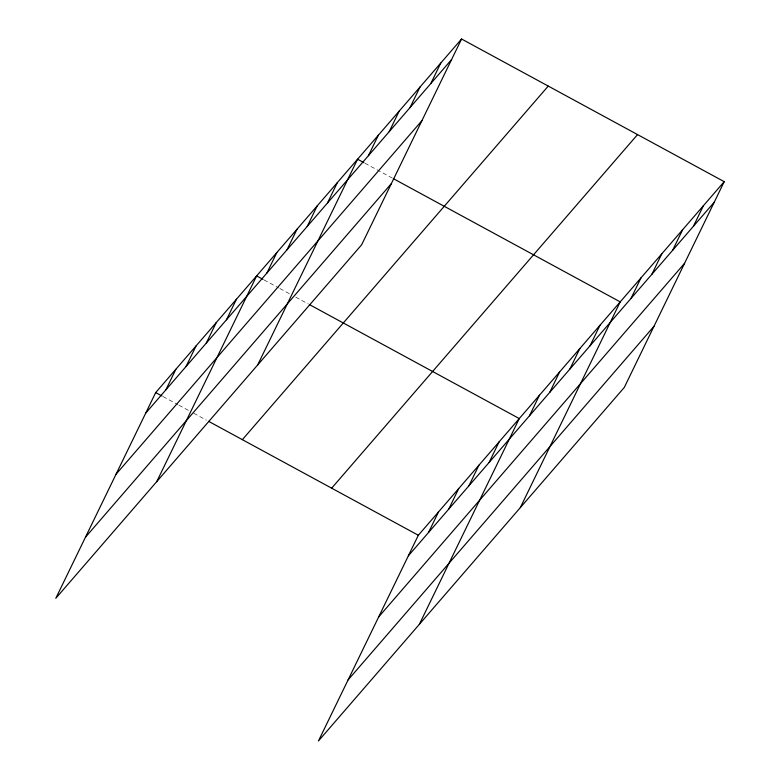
<?xml version="1.0" encoding="UTF-8"?>
<svg xmlns="http://www.w3.org/2000/svg" width="780" height="780" viewBox="0 0 780 780"><rect width="100%" height="100%" fill="white"/><g stroke="black" fill="none" stroke-linecap="round" stroke-linejoin="round"><path stroke-width="0.58" stroke-dasharray="3.9 2.92" d="M364.972 163.234L392.457 178.162M264.03 279.923L278.831 287.956M279.883 288.532L290.452 294.274M295.737 297.151L308.422 304.034M163.088 396.601L177.889 404.644M178.942 405.22L189.511 410.962M193.742 413.254L206.427 420.147"/><path stroke-width="1.17" d="M461.575 39L155.688 392.584L55.789 598.328L361.666 244.745L461.575 39L724.21 181.672L624.312 387.416L318.425 741L418.334 535.255L724.21 181.672M165.906 389.795L175.88 369.252M186.089 366.464L196.072 345.91M206.281 343.122L216.255 322.579M226.463 319.79L236.447 299.237M156.731 481.65L256.63 275.906L262.977 279.347M266.848 273.117L276.822 252.564M287.03 249.775L297.005 229.232M307.223 226.444L317.197 205.891M327.405 203.102L337.389 182.559M257.673 364.962L357.572 159.218L363.919 162.659M368.394 155.727L378.378 135.174M389.2 131.684L399.175 111.13M409.997 107.63L419.971 87.087M430.794 83.587L440.768 63.043M428.542 532.467L438.516 511.914M448.734 509.125L458.708 488.582M468.916 485.794L478.901 465.241M489.109 462.452L499.083 441.909M419.367 624.312L519.275 418.567L309.485 304.61M529.483 415.779L539.458 395.236M549.676 392.447L559.65 371.894M569.858 369.106L579.832 348.562M590.05 345.774L600.025 325.221M520.309 507.634L620.217 301.889L393.51 178.737M631.039 298.389L641.014 277.846M651.836 274.346L661.81 253.802M672.633 250.302L682.617 229.759M693.44 226.258L703.414 205.715M145.714 413.137L451.591 59.543M116.035 474.25L421.921 120.666M85.468 537.215L391.345 183.631M242.365 439.666L548.242 86.083M331.666 488.173L637.543 134.589M408.359 555.799L714.236 202.215M378.68 616.922L684.557 263.328M348.104 679.887L653.981 326.303M155.688 392.584L162.035 396.026M208.543 421.298L418.334 535.255"/></g></svg>
